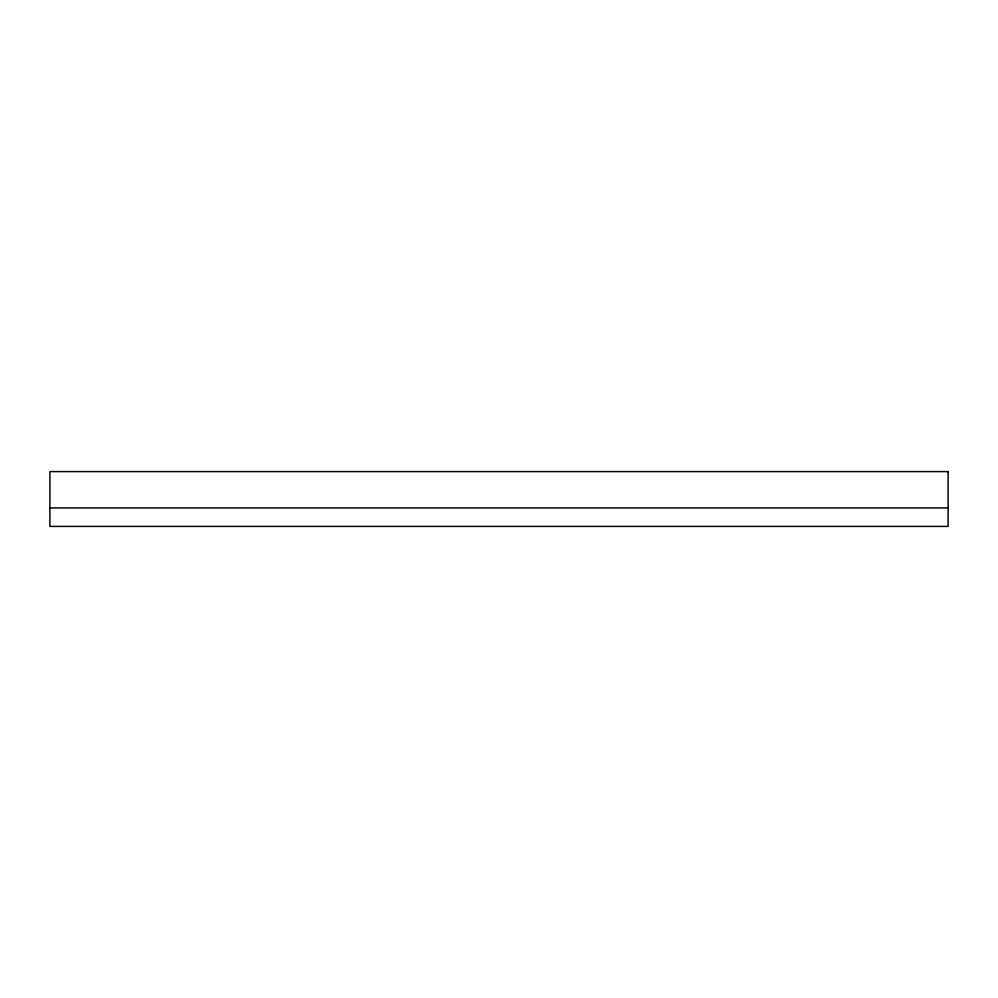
<?xml version="1.0" encoding="UTF-8"?>
<svg xmlns="http://www.w3.org/2000/svg" width="998" height="998" viewBox="0 0 998 998"><rect width="100%" height="100%" fill="white"/><g stroke="black" fill="none" stroke-linecap="round" stroke-linejoin="round"><path stroke-width="1.5" d="M49.9 507.932L948.1 507.932M948.1 471.592L49.9 471.592L49.9 526.408L948.1 526.408L948.1 471.592"/></g></svg>
